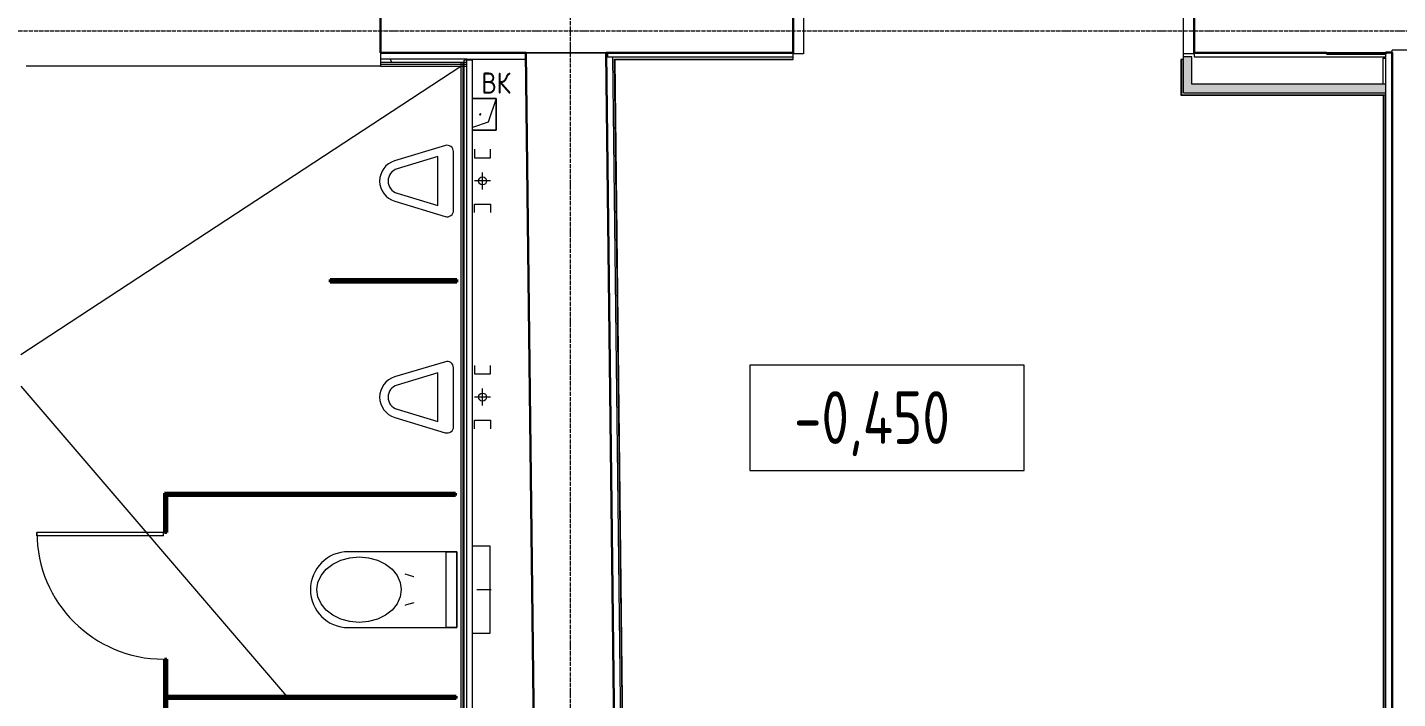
# Model space of a CAD drawing. Header units: millimetres. Extents: x -42533 to 645315, y 3457 to 82611.
# Drawn here: x 66025 to 72518, y 49555 to 52737 of the extents above; entities that cross this region are included whole.
import ezdxf

# ---------------------------------------------------------------- set-up
doc = ezdxf.new("R2010")
doc.units = ezdxf.units.MM
doc.linetypes.add('ADSK_Линия сетки', pattern=[25, 20, -2.5, 0, -2.5])
for name, color, linetype, lineweight in [('Аннотация', 7, 'Continuous', 18), ('Двери', 7, 'Continuous', 9), ('Двери открывание', 7, 'Continuous', 9), ('Обобщенные модели', 7, 'Continuous', 18), ('Оси', 253, 'Continuous', 9), ('Отметки', 7, 'Continuous', 9), ('Перекрытие', 7, 'Continuous', 18), ('Сантехника', 7, 'Continuous', 18), ('Стены внутренние', 7, 'Continuous', 18), ('Стены наружные', 7, 'Continuous', 18), ('Стены несущие', 7, 'Continuous', 30), ('Стены отделка', 7, 'Continuous', 30), ('Стены штриховка', 7, 'Continuous', 9), ('ШТРИХОВКА', 252, 'Continuous', 15)]:
    doc.layers.add(name, color=color, linetype=linetype, lineweight=lineweight)
doc.styles.add('GOST Common_3', font='GOST_Common.ttf', dxfattribs={"width": 0.8, "height": 350})
doc.styles.add('GOST Common_5', font='GOST_Common.ttf', dxfattribs={"width": 0.9, "height": 200})

# ---------------------------------------------------------------- blocks, each defined once
blk = doc.blocks.new('1 этаж')
at = {"layer": 'Стены внутренние', "lineweight": 9}
h = blk.add_hatch(dxfattribs=at)
h.set_pattern_fill('FP_12', color=8, style=0, pattern_type=2)
h.set_pattern_definition([(0, (557.2, 188.9), (406.4, 101.6), [33.528, -271.272, 33.528, -271.272, -1625.6]), (0, (557.2, 188.9), (406.4, 101.6), [-609.6, 33.528, -576.072, 33.528, -271.272, -711.2]), (0, (557.2, 188.9), (406.4, 101.6), [-1524, 33.528, -169.672, 33.528, -474.472]), (120, (709.6, 239.7), (-291.18818, 301.15272), [33.528, -271.272, 33.528, -271.272, -1625.6]), (120, (709.6, 239.7), (-291.18818, 301.15272), [-609.6, 33.528, -576.072, 33.528, -271.272, -711.2]), (120, (709.6, 239.7), (-291.18818, 301.15272), [-1524, 33.528, -169.672, 33.528, -474.472]), (240, (760.4, 442.9), (-115.21182, -402.75272), [33.528, -271.272, 33.528, -271.272, -1625.6]), (240, (760.4, 442.9), (-115.21182, -402.75272), [-609.6, 33.528, -576.072, 33.528, -271.272, -711.2]), (240, (760.4, 442.9), (-115.21182, -402.75272), [-1524, 33.528, -169.672, 33.528, -474.472])])
h.paths.add_polyline_path([(41896.201, 20285.22), (41902.201, 20285.698), (41902.201, 20295.22), (41915.201, 20295.22), (41915.201, 20300.22), (41507.702, 20300.22), (41507.702, 20285.22), (41887.201, 20285.22)])
h.paths.add_polyline_path([(39361.926, 20285.22), (39826.702, 20285.22), (39826.702, 20300.22), (39247.564, 20300.22), (39247.564, 20285.22), (39352.927, 20285.22)])
at = {"layer": 'Стены внутренние'}
for points in [[(45351.473, 20180.72), (45351.473, 20310.22), (45311.473, 20310.22), (45311.473, 20180.72)], [(45543.674, 20140.72), (46270.389, 20140.72), (46270.389, 20180.72), (45311.473, 20180.72), (45311.473, 20140.72)]]:
    blk.add_hatch(color=8, dxfattribs=at).paths.add_polyline_path(points)
at = {"layer": 'Аннотация', "color": 8, "lineweight": 20, "extrusion": (0, 0, -1)}
for p, q in [((44556.005, 18849.344), (43256.005, 18849.344)), ((43256.005, 18849.344), (43256.005, 18349.344)), ((44556.005, 18349.344), (44556.005, 18849.344)), ((43256.005, 18349.344), (44556.005, 18349.344))]:
    blk.add_line(p, q, dxfattribs=at)
at = {"layer": 'Двери', "color": 8}
for p, q in [((39878.201, 18039.8), (39878.201, 18055.8)), ((40478.201, 18055.8), (39878.201, 18055.8)), ((40478.201, 18039.8), (40478.201, 18055.8)), ((40478.201, 18039.8), (39878.201, 18039.8))]:
    blk.add_line(p, q, dxfattribs=at)
at = {"layer": 'Двери открывание', "color": 8}
blk.add_arc((40478.201, 18055.8), 600, 180, 270, dxfattribs=at)
at = {"layer": 'Обобщенные модели', "color": 8}
for p, q in [((41942.201, 20112.998), (42053.602, 20112.998)), ((42053.602, 20112.998), (41942.201, 20112.998)), ((42053.602, 20112.998), (42016.102, 20000.498)), ((42053.602, 20112.998), (42053.602, 19962.998)), ((42053.602, 19962.998), (42053.602, 20112.998)), ((42016.102, 20000.498), (41942.201, 19975.864)), ((42053.602, 19962.998), (41942.201, 19962.998)), ((41942.201, 19962.998), (42053.602, 19962.998))]:
    blk.add_line(p, q, dxfattribs=at)
at = {"layer": 'Обобщенные модели', "color": 8, "lineweight": 40}
for p, q in [((41867.201, 19254.8), (41267.201, 19254.8)), ((41267.201, 19254.8), (41267.201, 19242.8)), ((41267.201, 19242.8), (41867.201, 19242.8)), ((41867.201, 19242.8), (41867.201, 19254.8)), ((41862.201, 18242.8), (40482.201, 18242.8)), ((40482.201, 18242.8), (40482.201, 18230.8)), ((40482.201, 18230.8), (40482.201, 18055.8)), ((40494.201, 18230.8), (40482.201, 18230.8)), ((40482.201, 18230.8), (41862.201, 18230.8)), ((40494.201, 18055.8), (40494.201, 18230.8)), ((41862.201, 18230.8), (41862.201, 18242.8)), ((40482.201, 18055.8), (40494.201, 18055.8)), ((40494.201, 17455.8), (40482.201, 17455.8)), ((41864.201, 17280.8), (40484.201, 17280.8)), ((40484.201, 17280.8), (40484.201, 17268.8)), ((41864.201, 17268.8), (41864.201, 17280.8)), ((40484.201, 17268.8), (41864.201, 17268.8))]:
    blk.add_line(p, q, dxfattribs=at)
blk.add_lwpolyline([(40482.201, 17455.8), (40482.201, 17201.8), (40494.201, 17201.8), (40494.201, 17455.8)], dxfattribs=at)
at = {"layer": 'Обобщенные модели', "color": 8}
for start, end in [(0, 180), (120, 180), (180, 0), (240, 345), (15, 90)]:
    blk.add_arc((41978.602, 20037.998), 2.5, start, end, dxfattribs=at)
at = {"layer": 'Оси', "color": 8, "linetype": 'ADSK_Линия сетки'}
for p, q in [((42406.766, -4162.595), (42406.766, 21955.22)), ((-9557.528, 20433.902), (56672.201, 20433.902))]:
    blk.add_line(p, q, dxfattribs=at)
at = {"layer": 'Отметки', "color": 8, "lineweight": 20}
blk.add_line((43785.021, 18349.344), (43906.005, 18349.344), dxfattribs=at)
at = {"layer": 'Перекрытие', "color": 8}
for p, q in [((43511.473, 20739.204), (43511.473, 20325.753)), ((45311.473, 20310.22), (45311.473, 20739.204)), ((42581.494, 20325.753), (42575.204, 20325.753)), ((43511.473, 20325.753), (43461.473, 20325.753)), ((45361.473, 20325.753), (45311.473, 20325.753)), ((39802.201, 18900.22), (41887.201, 20267.22)), ((39802.201, 18750.22), (41060.974, 17280.8))]:
    blk.add_line(p, q, dxfattribs=at)
at = {"layer": 'Сантехника', "color": 8}
for p, q in [((41813.523, 19890.542), (41573.277, 19817.954)), ((41952.2, 19872.824), (41952.2, 19832.824)), ((42027.2, 19832.824), (42027.2, 19872.825)), ((41777.2, 19837.782), (41584.847, 19779.663)), ((41777.2, 19606.675), (41777.2, 19837.782)), ((41852.2, 19582.855), (41852.2, 19861.825)), ((41952.2, 19832.824), (42027.2, 19832.824)), ((41989.7, 19682.824), (41989.7, 19762.824)), ((42027.201, 19722.825), (41952.201, 19722.825)), ((41573.497, 19626.436), (41813.429, 19553.943)), ((41585.017, 19664.741), (41777.2, 19606.675)), ((41952.201, 19612.824), (42027.2, 19612.824)), ((41952.201, 19572.824), (41952.201, 19612.824)), ((42027.2, 19612.824), (42027.2, 19572.825)), ((41813.523, 18865.903), (41573.277, 18793.314)), ((41852.2, 18558.215), (41852.2, 18837.185)), ((41952.2, 18848.185), (41952.2, 18808.185)), ((42027.2, 18808.185), (42027.2, 18848.185)), ((41777.2, 18813.142), (41584.847, 18755.024)), ((41777.2, 18582.035), (41777.2, 18813.142)), ((41952.2, 18808.185), (42027.2, 18808.185)), ((41989.7, 18658.185), (41989.7, 18738.185)), ((41585.017, 18640.101), (41777.2, 18582.035)), ((42027.201, 18698.185), (41952.201, 18698.185)), ((41573.497, 18601.796), (41813.429, 18529.303)), ((41952.201, 18588.185), (42027.2, 18588.185)), ((41952.201, 18548.185), (41952.201, 18588.185)), ((42027.2, 18588.185), (42027.2, 18548.185)), ((41942.201, 17993.22), (42024.317, 17993.22)), ((42024.317, 17993.22), (42024.317, 17577.22)), ((41867.201, 17965.22), (41354.124, 17965.22)), ((41817.201, 17605.22), (41817.201, 17965.22)), ((41817.201, 17965.22), (41867.201, 17965.22)), ((41867.201, 17605.22), (41867.201, 17965.22)), ((41867.201, 17965.22), (41867.201, 17605.22)), ((41868.201, 17885.22), (41867.201, 17885.22)), ((41867.201, 17865.22), (41868.201, 17865.22)), ((41868.201, 17865.22), (41868.201, 17885.22)), ((41868.201, 17865.22), (41868.201, 17885.22)), ((41868.201, 17840.22), (41867.201, 17840.22)), ((41868.201, 17838.346), (41868.201, 17840.22)), ((41868.201, 17730.22), (41868.201, 17840.22)), ((41867.201, 17730.22), (41868.201, 17730.22)), ((41868.201, 17730.22), (41868.201, 17732.094)), ((41962.617, 17785.22), (42030.617, 17785.22)), ((41868.201, 17705.22), (41867.201, 17705.22)), ((41867.201, 17685.22), (41868.201, 17685.22)), ((41868.201, 17685.22), (41868.201, 17705.22)), ((41868.201, 17685.22), (41868.201, 17705.22)), ((41354.124, 17605.22), (41867.201, 17605.22)), ((41867.201, 17605.22), (41817.201, 17605.22)), ((42024.317, 17577.22), (41942.201, 17577.22))]:
    blk.add_line(p, q, dxfattribs=at)
at = {"layer": 'Сантехника', "color": 8, "flags": 128}
for points in [[(41204.701, 17785.22), (41209.715, 17819.711), (41224.507, 17852.472), (41248.334, 17881.861), (41280.003, 17906.404), (41317.924, 17924.87), (41360.196, 17936.334), (41404.701, 17940.22), (41449.205, 17936.334), (41491.477, 17924.87), (41529.399, 17906.404), (41561.067, 17881.861), (41584.894, 17852.472), (41599.686, 17819.711), (41604.701, 17785.22)], [(41620.928, 17860.215), (41662.329, 17847.495), (41664.977, 17846.959)], [(41604.701, 17785.22), (41599.686, 17750.729), (41584.894, 17717.968), (41561.067, 17688.579), (41529.399, 17664.036), (41491.477, 17645.57), (41449.205, 17634.106), (41404.701, 17630.22), (41360.196, 17634.106), (41317.924, 17645.57), (41280.003, 17664.036), (41248.334, 17688.579), (41224.507, 17717.968), (41209.715, 17750.729), (41204.701, 17785.22)], [(41664.977, 17723.48), (41629.558, 17713.559), (41620.928, 17710.224)]]:
    blk.add_lwpolyline(points, dxfattribs=at)
at = {"layer": 'Сантехника', "color": 8}
for centre in [(41989.7, 19722.824), (41989.7, 18698.185)]:
    blk.add_circle(centre, 18.929, dxfattribs=at)
for centre, radius, start, end in [((41822.2, 19861.825), 30, 359.9999903, 106.8117981), ((41602.2, 19722.228), 100, 106.8117624, 253.319604), ((41602.2, 19722.228), 60, 106.8117624, 253.3577784), ((41822.201, 19582.632), 30, 252.9998743, 0.4255813), ((41822.2, 18837.185), 30, 359.9999903, 106.8117981), ((41602.2, 18697.588), 100, 106.8117624, 253.319604), ((41602.2, 18697.588), 60, 106.8117624, 253.3577784), ((41822.201, 18557.992), 30, 252.9998743, 0.4255813), ((41354.124, 17785.22), 180, 90, 270)]:
    blk.add_arc(centre, radius, start, end, dxfattribs=at)
at = {"layer": 'Стены внутренние', "color": 8}
for p, q in [((46680.389, 20342.827), (46300.389, 20342.827)), ((41506.702, 20267.22), (39826.702, 20267.22))]:
    blk.add_line(p, q, dxfattribs=at)
at = {"layer": 'Стены наружные', "color": 8}
for p, q in [((46258.389, 20304.22), (46270.389, 20304.22)), ((46258.389, 20180.72), (46258.389, 20304.22))]:
    blk.add_line(p, q, dxfattribs=at)
at = {"layer": 'Стены несущие', "color": 8}
for p, q in [((43461.473, 20330.22), (43461.473, 20840.22)), ((45361.473, 20330.22), (45361.473, 20840.22)), ((41506.702, 20580.22), (41506.702, 20330.22)), ((41506.702, 20330.22), (42195.124, 20330.22)), ((42195.124, 20330.22), (42268.672, 14168.968)), ((42664.569, 12839.558), (42575.151, 20330.22)), ((42575.151, 20330.22), (43461.473, 20330.22)), ((45989.055, 20330.22), (45361.473, 20330.22)), ((45989.055, 20330.22), (45989.055, 20325.753)), ((45989.055, 20325.753), (46270.389, 20325.753)), ((46270.389, 20325.753), (46270.389, 20331.63)), ((46270.389, 20331.63), (46300.389, 20331.63)), ((46300.389, 20331.63), (46300.389, 12888.573))]:
    blk.add_line(p, q, dxfattribs=at)
at = {"layer": 'Стены отделка', "color": 8, "lineweight": 9}
for p, q in [((41506.702, 20330.22), (41506.702, 20330.22)), ((41506.702, 20330.22), (41506.702, 20267.22)), ((42581.494, 20330.22), (42581.494, 20310.22)), ((43461.473, 20298.22), (43461.473, 20330.22)), ((45361.473, 20330.22), (45361.473, 20310.22)), ((46270.389, 20330.22), (45989.055, 20330.22)), ((46270.389, 20180.72), (46270.389, 20325.753)), ((41507.702, 20300.22), (41506.702, 20300.22)), ((41506.702, 20267.22), (41915.201, 20267.22)), ((41887.201, 20285.22), (41887.201, 16211.8)), ((41942.201, 20295.22), (41902.201, 20295.22)), ((41902.201, 16211.8), (41902.201, 20295.22)), ((41915.201, 20300.22), (42195.124, 20300.22)), ((41915.201, 20267.22), (41915.201, 20300.22)), ((41942.201, 16211.8), (41942.201, 20295.22)), ((42605.402, 20309.385), (42575.404, 20309.027)), ((42581.494, 20310.22), (42605.392, 20310.22)), ((42605.392, 20310.22), (42694.571, 12839.558)), ((42617.536, 20298.22), (43461.473, 20298.22)), ((42706.19, 12871.558), (42617.536, 20298.22)), ((45311.473, 20298.22), (45299.473, 20298.22)), ((45299.473, 20298.22), (45299.473, 20130.72)), ((45351.473, 20310.22), (45311.473, 20310.22)), ((45311.473, 20140.72), (45311.473, 20310.22)), ((45351.473, 20180.72), (45351.473, 20310.22)), ((45361.473, 20310.22), (46270.389, 20310.22)), ((45311.473, 20140.72), (46270.389, 20140.72)), ((46270.389, 20180.72), (45351.473, 20180.72)), ((46270.389, 12899.963), (46270.389, 20180.72)), ((45301.473, 20128.72), (46258.389, 20128.72)), ((46258.389, 20128.72), (46258.389, 12911.963))]:
    blk.add_line(p, q, dxfattribs=at)
at = {"layer": 'Стены штриховка', "color": 8}
for p, q in [((42575.151, 20330.22), (42195.124, 20330.22)), ((42195.124, 20330.22), (42575.151, 20330.22)), ((46300.389, 20331.63), (46300.389, 20342.827)), ((41506.702, 20285.22), (41915.201, 20285.22)), ((41506.702, 20276.22), (41915.201, 20276.22)), ((41915.201, 20300.22), (41507.702, 20300.22)), ((41896.201, 20285.22), (41896.201, 16211.8)), ((41915.201, 16211.8), (41915.201, 20267.22)), ((42605.392, 20310.22), (43461.473, 20310.22)), ((42615.512, 20300.22), (43461.473, 20300.22)), ((42704.214, 12869.558), (42615.512, 20300.22)), ((45301.473, 20298.22), (45301.473, 20128.72)), ((45299.473, 20130.72), (46270.389, 20130.72)), ((45299.473, 20130.72), (45299.473, 20128.72)), ((45299.473, 20128.72), (45301.473, 20128.72)), ((46270.389, 20128.72), (46260.389, 20128.72)), ((46260.389, 20128.72), (46260.389, 12911.963))]:
    blk.add_line(p, q, dxfattribs=at)
at = {"layer": 'Аннотация', "color": 8, "style": 'GOST Common_5', "width": 0.9}
blk.add_text('ВК', height=100, dxfattribs=at).set_placement((41984.77, 20136.663))
at = {"layer": 'Отметки', "color": 8, "lineweight": 20, "insert": (43466.015, 18726.051), "char_height": 250, "width": 1055.97624, "attachment_point": 1, "line_spacing_factor": 1.022761, "style": 'GOST Common_3'}
blk.add_mtext('-0,450', dxfattribs=at)

msp = doc.modelspace()

# ---------------------------------------------------------------- block references
at = {"layer": 'ШТРИХОВКА'}
msp.add_blockref('1 этаж', (26191.6, 32286.7), dxfattribs=at)

doc.saveas('drawing.dxf')
